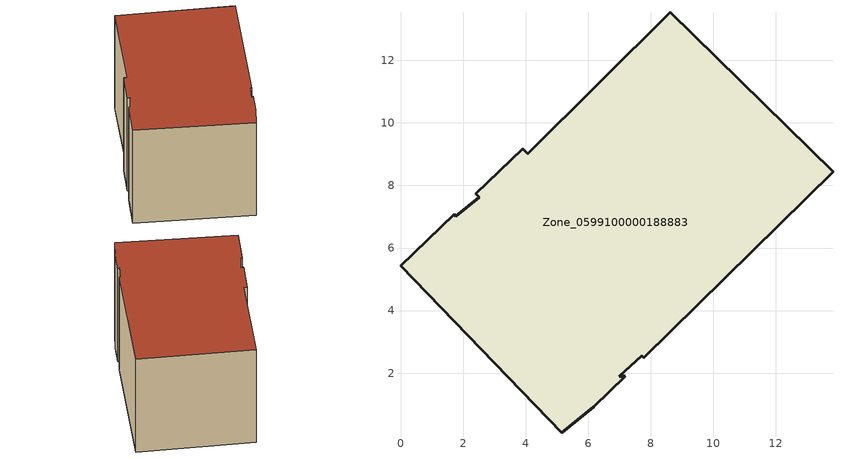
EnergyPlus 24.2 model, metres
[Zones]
Zone_0599100000188883
 floor ground (C_G): 6.19,0.93 5.16,0.09 0,5.44 1.72,7.08 1.77,7.02 2.52,7.62 2.41,7.73 3.91,9.17 4.07,9.02 8.62,13.54 13.83,8.44 7.79,2.49 7.71,2.56 6.99,1.9 7.19,1.91 z0
 wall outside (C_F): 13.83,8.44 8.62,13.54 4.07,9.02 3.91,9.17 2.41,7.73 2.52,7.62 1.77,7.02 1.72,7.08 0,5.44 5.16,0.09 6.19,0.93 7.19,1.91 6.99,1.9 7.71,2.56 7.79,2.49 13.83,8.44 z0:6.83
 roof outside (C_R): 5.16,0.09 6.19,0.93 7.19,1.91 6.99,1.9 7.71,2.56 7.79,2.49 13.83,8.44 8.62,13.54 4.07,9.02 3.91,9.17 2.41,7.73 2.52,7.62 1.77,7.02 1.72,7.08 0,5.44 z6.83
[BUILDING]
Pand.0599100000188883: North Axis=0; Terrain=City; Loads Convergence Tolerance Value=0.04; Temperature Convergence Tolerance Value=0.4; Solar Distribution=FullExterior; Maximum Number of Warmup Days=25; Minimum Number of Warmup Days=1
[Site:Location]
Rotterdam.The.Hague.AP_ZH_NLD Design_Conditions: Latitude=51.96; Longitude=4.45; Time Zone=1; Elevation=-4.5
[SITE:GROUNDTEMPERATURE:BUILDINGSURFACE]
18, 18, 18, 18, 18, 18, 18, 18, 18, 18, 18, 18
[MATERIAL] Thermal Absorptance=0.9; Solar Absorptance=0.7; Visible Absorptance=0.7
Name | Roughness | Thickness | Conductivity | Density | Specific Heat
G.D.1965 | MediumSmooth | 0.15 | 1 | 540 | 1210
F.D.1965 | Rough | 0.3 | 0.857143 | 1920 | 840
R.D.1965 | MediumRough | 0.2 | 0.08 | 1500 | 1000
[CONSTRUCTION]
C_G: G.D.1965
C_F: F.D.1965
C_R: R.D.1965
[ZONE]
Zone_0599100000188883: Type=1; Multiplier=1; Ceiling Height=Autocalculate; Volume=Autocalculate; Floor Area=autocalculate; Part of Total Floor Area=Yes
[ZONEINFILTRATION:DESIGNFLOWRATE]
Infil_Zone_0599100000188883: Zone or ZoneList or Space or SpaceList=Zone_0599100000188883; Schedule=AlwaysOn; Design Flow Rate Calculation Method=Flow/Area; Flow Rate per Floor Area=0.0042; Constant Term Coefficient=1; Temperature Term Coefficient=0; Velocity Term Coefficient=0; Velocity Squared Term Coefficient=0
[HVACTEMPLATE:ZONE:IDEALLOADSAIRSYSTEM]
Zone_0599100000188883: Maximum Heating Supply Air Temperature=50; Minimum Cooling Supply Air Temperature=13; Maximum Heating Supply Air Humidity Ratio=0.0156; Minimum Cooling Supply Air Humidity Ratio=0.0077; Heating Limit=NoLimit; Cooling Limit=NoLimit; Dehumidification Control Type=ConstantSensibleHeatRatio; Cooling Sensible Heat Ratio=0.7; Dehumidification Setpoint=60; Humidification Control Type=None; Humidification Setpoint=30; Outdoor Air Method=None; Outdoor Air Flow Rate per Person=0.00944; Outdoor Air Flow Rate per Zone Floor Area=0; Outdoor Air Flow Rate per Zone=0; Demand Controlled Ventilation Type=None; Outdoor Air Economizer Type=NoEconomizer; Heat Recovery Type=None; Sensible Heat Recovery Effectiveness=0.7; Latent Heat Recovery Effectiveness=0.65
[ZONECONTROL:THERMOSTAT]
ThermostatControl_Zone_0599100000188883: Zone or ZoneList=Zone_0599100000188883; Control Type Schedule=DualSetpointControlType; Control 1=Thermostat_Zone_0599100000188883; Temperature Difference Between Cutout And Setpoint=0
[THERMOSTATSETPOINT:DUALSETPOINT]
Thermostat_Zone_0599100000188883: Heating Setpoint Temperature Schedule=HeatingSetpoint_Zone_0599100000188883; Cooling Setpoint Temperature Schedule=CoolingSetpoint_Zone_0599100000188883
[SCHEDULE:COMPACT]
HeatingSetpoint_Zone_0599100000188883: Through: 12/31, For: AllDays, Until: 24:00, 21
CoolingSetpoint_Zone_0599100000188883: Through: 12/31, For: AllDays, Until: 24:00, 24
DualSetpointControlType: Through: 12/31, For: AllDays, Until: 24:00, 4
AlwaysOn: Through: 12/31, For: AllDays, Until: 24:00, 1
